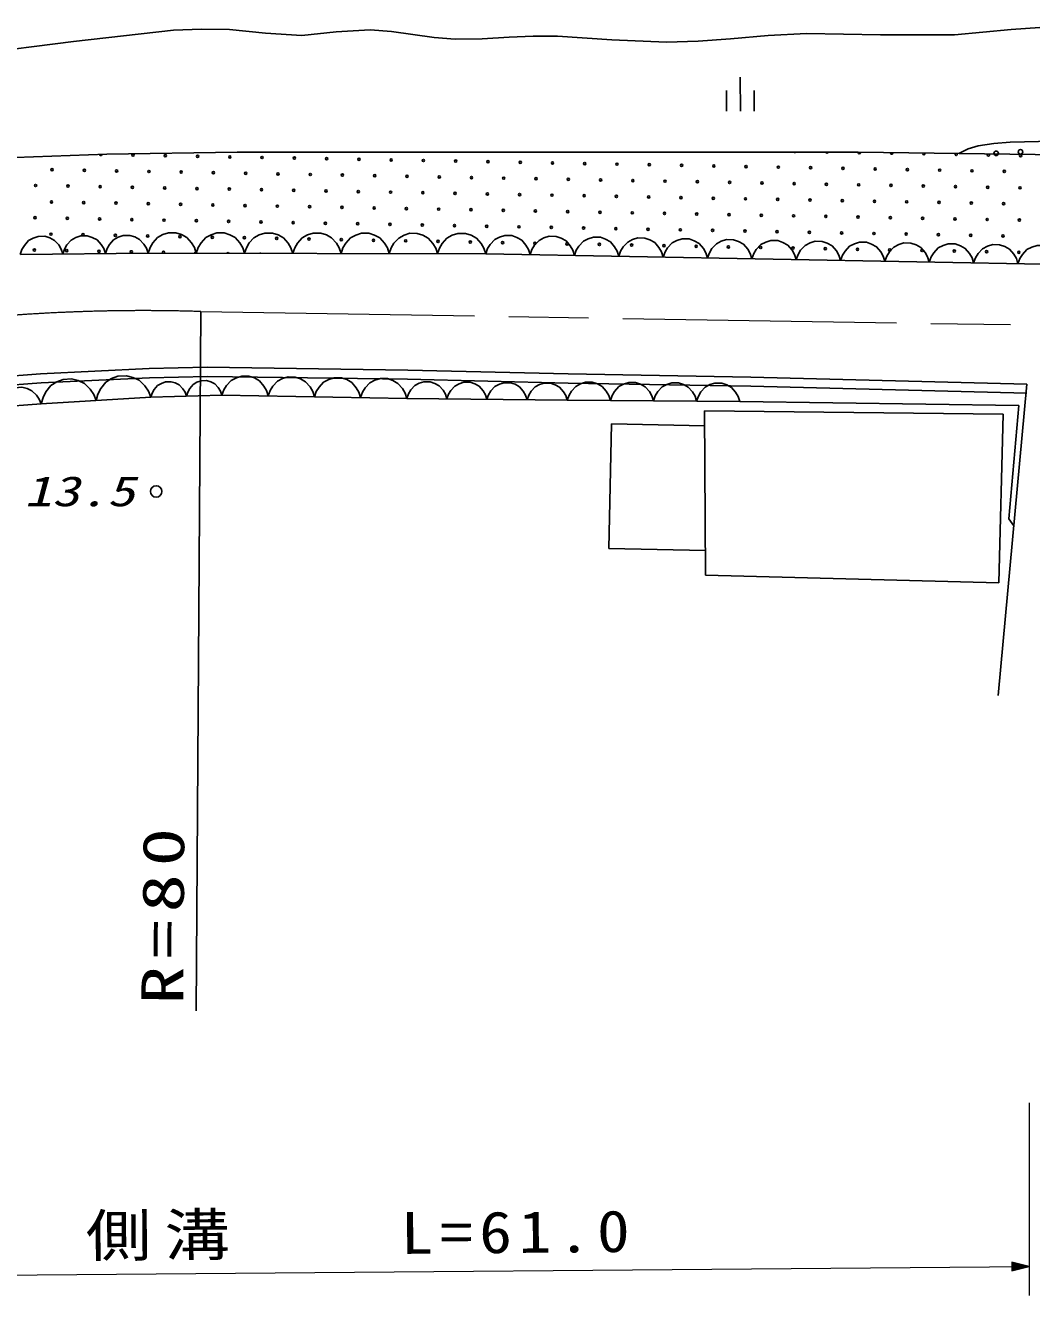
# Model space of a CAD drawing. Units: millimetres, scale not verified. Extents: x 40000 to 680000, y 20000 to 380000.
# Drawn here: x 197327 to 241422, y 249303 to 304992 of the extents above; entities that cross this region are included whole.
import ezdxf
from ezdxf.enums import TextEntityAlignment as Align

# ---------------------------------------------------------------- set-up
doc = ezdxf.new("R2010")
doc.units = ezdxf.units.MM
doc.header["$LTSCALE"] = 1000
doc.linetypes.add('CHAIN', pattern=[18.5, 12, -1.5, 3.5, -1.5])
for name, color, linetype, lineweight in [('M-BGD', 7, 'Continuous', 25), ('M-BGD-HTXT', 7, 'Continuous', 13), ('M-BMK', 2, 'CHAIN', 13)]:
    doc.layers.add(name, color=color, linetype=linetype, lineweight=lineweight)
doc.layers.add('M-BMK-SRVR', color=7, linetype='Continuous')
doc.styles.add('ＭＳ ゴシック', font='')
doc.styles.get('ＭＳ ゴシック').set_extended_font_data('MS Gothic')

# ---------------------------------------------------------------- blocks, each defined once
blk = doc.blocks.new('BUHIN24')
at = {"color": 7, "linetype": 'Continuous', "lineweight": 25}
blk.add_lwpolyline([(600, -765), (731, -569), (808, -361), (859, -80), (819, 161), (735, 385), (549, 622), (351, 757), (127, 853), (-158, 871), (-376, 842), (-600, 765)], dxfattribs=at)
blk = doc.blocks.new('BUHIN25')
at = {"color": 7, "linetype": 'Continuous', "lineweight": 25}
blk.add_lwpolyline([(666, -821), (805, -606), (885, -378), (936, -71), (888, 189), (793, 432), (586, 687), (368, 830), (123, 930), (-187, 944), (-424, 908), (-666, 821)], dxfattribs=at)
blk = doc.blocks.new('BUHIN26')
at = {"color": 7, "linetype": 'Continuous', "lineweight": 25}
blk.add_lwpolyline([(598, -717), (718, -525), (786, -323), (827, -52), (781, 178), (694, 391), (509, 613), (315, 737), (98, 823), (-177, 831), (-385, 797), (-598, 717)], dxfattribs=at)
blk = doc.blocks.new('BUHIN92')
at = {"color": 7, "linetype": 'Continuous', "lineweight": 25}
for p, q in [((-260, 562), (-958, -6)), ((581, 474), (-581, -474)), ((498, -368), (-199, -937))]:
    blk.add_line(p, q, dxfattribs=at)
blk = doc.blocks.new('BUHIN99')
at = {"color": 7, "linetype": 'Continuous', "lineweight": 25}
blk.add_lwpolyline([(645, -681), (754, -482), (809, -274), (833, 1), (773, 228), (672, 437), (472, 648), (269, 759), (46, 832), (-230, 823), (-437, 775), (-645, 681)], dxfattribs=at)
blk = doc.blocks.new('BUHIN100')
at = {"color": 7, "linetype": 'Continuous', "lineweight": 25}
blk.add_lwpolyline([(816, -886), (958, -632), (1033, -367), (1069, -14), (996, 279), (871, 548), (618, 823), (360, 970), (74, 1067), (-280, 1060), (-547, 1003), (-816, 886)], dxfattribs=at)
blk = doc.blocks.new('BUHIN101')
at = {"color": 7, "linetype": 'Continuous', "lineweight": 25}
blk.add_lwpolyline([(510, -588), (607, -426), (660, -256), (690, -29), (648, 161), (573, 337), (414, 520), (251, 619), (68, 687), (-161, 690), (-334, 658), (-510, 588)], dxfattribs=at)
blk = doc.blocks.new('BUHIN102')
at = {"color": 7, "linetype": 'Continuous', "lineweight": 25}
blk.add_lwpolyline([(625, -796), (762, -592), (842, -375), (895, -82), (853, 168), (766, 402), (572, 649), (365, 789), (132, 889), (-165, 907), (-392, 876), (-625, 796)], dxfattribs=at)
blk = doc.blocks.new('BUHIN103')
at = {"color": 7, "linetype": 'Continuous', "lineweight": 25}
blk.add_lwpolyline([(548, -688), (665, -510), (733, -321), (778, -66), (740, 151), (663, 353), (493, 567), (313, 687), (110, 773), (-149, 787), (-346, 759), (-548, 688)], dxfattribs=at)
blk = doc.blocks.new('BUHIN104')
at = {"color": 7, "linetype": 'Continuous', "lineweight": 25}
blk.add_lwpolyline([(592, -736), (717, -545), (790, -341), (836, -67), (794, 166), (710, 383), (527, 612), (332, 740), (114, 831), (-164, 845), (-376, 814), (-592, 736)], dxfattribs=at)
blk = doc.blocks.new('BUHIN189')
at = {"color": 3, "linetype": 'Continuous', "lineweight": 25}
blk.add_circle((0, 0), 249, dxfattribs=at)

msp = doc.modelspace()

# ---------------------------------------------------------------- linework, layer by layer
at = {"layer": 'M-BGD'}
for p, q in [((189488, 298934), (200890, 299345)), ((200890, 299345), (206614, 299440)), ((206614, 299440), (222855, 299440)), ((222855, 299440), (233815, 299440)), ((233815, 299440), (247066, 299250)), ((202703, 295013), (197105, 294949)), ((217501, 294981), (202703, 295013)), ((242767, 294507), (217501, 294981)), ((204807, 261793), (205010, 292447)), ((191663, 289245), (197988, 289721)), ((197988, 289721), (202750, 289945)), ((202750, 289945), (205299, 290002)), ((202759, 289546), (205301, 289601)), ((205299, 290002), (214089, 289881)), ((205301, 289601), (214079, 289481)), ((214089, 289881), (221120, 289713)), ((221120, 289713), (229125, 289573)), ((191722, 288849), (198013, 289322)), ((198013, 289322), (202759, 289546)), ((214079, 289481), (221113, 289313)), ((221113, 289313), (229115, 289173)), ((229115, 289173), (241210, 288865)), ((229125, 289573), (241221, 289265)), ((241221, 289265), (239960, 275612)), ((198022, 288396), (202831, 288687)), ((202831, 288687), (205941, 288784)), ((205941, 288784), (214038, 288639)), ((214038, 288639), (221073, 288558)), ((221073, 288558), (228634, 288509)), ((228634, 288509), (240858, 288334)), ((192407, 287977), (198022, 288396)), ((227131, 280894), (227092, 288097)), ((227092, 288097), (240182, 287953)), ((240182, 287953), (239984, 280550)), ((240858, 288334), (240426, 283365)), ((222892, 282062), (223008, 287518)), ((223008, 287518), (227096, 287431)), ((240426, 283365), (240647, 283056)), ((227125, 281972), (222892, 282062)), ((239984, 280550), (227131, 280894))]:
    msp.add_line(p, q, dxfattribs=at)
for points in [[(195056, 303735), (199438, 304290), (203824, 304785), (205041, 304825), (206269, 304806), (207853, 304648), (209442, 304551), (210939, 304704), (212437, 304796), (213370, 304722), (214313, 304588), (215237, 304460), (216163, 304394), (217340, 304406), (218527, 304478), (219584, 304526), (220642, 304515), (223030, 304355), (225420, 304255), (226816, 304302), (228221, 304409), (229884, 304550), (231551, 304630), (234796, 304573), (238042, 304577), (240534, 304815), (243035, 304992)], [(238230, 299377), (238645, 299574), (239079, 299713), (239772, 299820), (240487, 299869), (245469, 299983)]]:
    msp.add_lwpolyline(points, dxfattribs=at)
for centre, radius in [((202045, 299307), 49.8), ((203459, 299281), 49.8), ((204873, 299254), 49.8), ((206287, 299228), 49.8), ((207701, 299201), 49.8), ((209115, 299175), 49.8), ((210529, 299148), 49.8), ((211943, 299122), 49.8), ((213357, 299095), 49.8), ((214770, 299069), 49.8), ((216184, 299042), 49.8), ((217598, 299015), 49.8), ((239871, 299381), 99.5), ((240935, 299448), 99.5), ((240942, 299284), 49.8), ((198497, 298667), 49.8), ((199911, 298640), 49.8), ((201325, 298614), 49.8), ((202739, 298587), 49.8), ((204152, 298561), 49.8), ((205566, 298534), 49.8), ((206980, 298508), 49.8), ((208394, 298481), 49.8), ((209808, 298454), 49.8), ((219012, 298989), 49.8), ((220426, 298962), 49.8), ((221840, 298936), 49.8), ((223254, 298909), 49.8), ((224668, 298883), 49.8), ((226082, 298856), 49.8), ((227496, 298830), 49.8), ((228910, 298803), 49.8), ((230324, 298777), 49.8), ((231738, 298750), 49.8), ((233152, 298723), 49.8), ((234566, 298697), 49.8), ((235980, 298670), 49.8), ((237394, 298644), 49.8), ((238808, 298617), 49.8), ((240222, 298591), 49.8), ((197776, 297973), 49.8), ((199190, 297947), 49.8), ((200604, 297920), 49.8), ((202018, 297894), 49.8), ((211222, 298428), 49.8), ((212636, 298401), 49.8), ((214050, 298375), 49.8), ((215464, 298348), 49.8), ((216878, 298322), 49.8), ((218292, 298295), 49.8), ((219706, 298269), 49.8), ((221120, 298242), 49.8), ((222534, 298216), 49.8), ((223948, 298189), 49.8), ((225362, 298162), 49.8), ((226776, 298136), 49.8), ((228190, 298109), 49.8), ((229604, 298083), 49.8), ((231018, 298056), 49.8), ((232432, 298030), 49.8), ((233846, 298003), 49.8), ((235260, 297977), 49.8), ((236674, 297950), 49.8), ((238088, 297924), 49.8), ((239502, 297897), 49.8), ((203432, 297867), 49.8), ((204846, 297840), 49.8), ((206260, 297814), 49.8), ((207674, 297787), 49.8), ((209088, 297761), 49.8), ((210502, 297734), 49.8), ((211916, 297708), 49.8), ((213330, 297681), 49.8), ((214744, 297655), 49.8), ((216158, 297628), 49.8), ((217572, 297601), 49.8), ((218986, 297575), 49.8), ((220400, 297548), 49.8), ((221814, 297522), 49.8), ((223228, 297495), 49.8), ((224642, 297469), 49.8), ((226056, 297442), 49.8), ((227470, 297416), 49.8), ((228884, 297389), 49.8), ((230298, 297363), 49.8), ((231712, 297336), 49.8), ((240916, 297870), 49.8), ((198470, 297253), 49.8), ((199884, 297226), 49.8), ((201298, 297200), 49.8), ((202712, 297173), 49.8), ((204126, 297147), 49.8), ((205540, 297120), 49.8), ((206954, 297094), 49.8), ((208368, 297067), 49.8), ((209782, 297041), 49.8), ((211196, 297014), 49.8), ((212610, 296987), 49.8), ((214024, 296961), 49.8), ((215438, 296934), 49.8), ((216852, 296908), 49.8), ((218266, 296881), 49.8), ((219680, 296855), 49.8), ((221094, 296828), 49.8), ((222507, 296802), 49.8), ((223921, 296775), 49.8), ((233125, 297309), 49.8), ((234539, 297283), 49.8), ((235953, 297256), 49.8), ((237367, 297230), 49.8), ((238781, 297203), 49.8), ((240195, 297177), 49.8), ((197750, 296559), 49.8), ((199164, 296533), 49.8), ((200578, 296506), 49.8), ((201992, 296480), 49.8), ((203406, 296453), 49.8), ((204820, 296426), 49.8), ((206234, 296400), 49.8), ((207648, 296373), 49.8), ((209062, 296347), 49.8), ((210476, 296320), 49.8), ((211889, 296294), 49.8), ((213303, 296267), 49.8), ((214717, 296241), 49.8), ((225335, 296748), 49.8), ((226749, 296722), 49.8), ((228163, 296695), 49.8), ((229577, 296669), 49.8), ((230991, 296642), 49.8), ((232405, 296616), 49.8), ((233819, 296589), 49.8), ((235233, 296563), 49.8), ((236647, 296536), 49.8), ((238061, 296510), 49.8), ((239475, 296483), 49.8), ((240889, 296456), 49.8), ((198444, 295839), 49.8), ((199857, 295812), 49.8), ((201271, 295786), 49.8), ((202685, 295759), 49.8), ((204099, 295733), 49.8), ((205513, 295706), 49.8), ((206927, 295680), 49.8), ((216131, 296214), 49.8), ((217545, 296188), 49.8), ((218959, 296161), 49.8), ((220373, 296134), 49.8), ((221787, 296108), 49.8), ((223201, 296081), 49.8), ((224615, 296055), 49.8), ((226029, 296028), 49.8), ((227443, 296002), 49.8), ((228857, 295975), 49.8), ((230271, 295949), 49.8), ((231685, 295922), 49.8), ((233099, 295896), 49.8), ((234513, 295869), 49.8), ((235927, 295842), 49.8), ((237341, 295816), 49.8), ((238755, 295789), 49.8), ((240169, 295763), 49.8), ((197723, 295145), 49.8), ((199137, 295119), 49.8), ((208341, 295653), 49.8), ((209755, 295627), 49.8), ((211169, 295600), 49.8), ((212583, 295573), 49.8), ((213997, 295547), 49.8), ((215411, 295520), 49.8), ((216825, 295494), 49.8), ((218239, 295467), 49.8), ((219653, 295441), 49.8), ((221067, 295414), 49.8), ((222481, 295388), 49.8), ((223895, 295361), 49.8), ((225309, 295335), 49.8), ((226723, 295308), 49.8), ((228137, 295281), 49.8), ((229551, 295255), 49.8), ((230965, 295228), 49.8), ((232379, 295202), 49.8), ((233793, 295175), 49.8), ((235207, 295149), 49.8), ((236621, 295122), 49.8), ((200551, 295092), 49.8), ((201965, 295066), 49.8), ((238035, 295096), 49.8), ((239448, 295069), 49.8), ((240862, 295043), 49.8)]:
    msp.add_circle(centre, radius, dxfattribs=at)
for centre, start, end in [((200631, 299334), 179.8549, 4.2751), ((231044, 299470), 217.1932, 322.8068), ((232458, 299444), 184.065, 355.935), ((233872, 299417), 152.6839, 25.6754), ((235286, 299391), 144.2371, 34.1222), ((236700, 299364), 134.8024, 43.5568), ((238114, 299337), 123.4894, 54.8698), ((239528, 299311), 106.8864, 71.4728), ((203379, 295039), 325.8589, 213.8962), ((204793, 295012), 354.9113, 184.8439), ((206207, 294986), 22.6035, 157.1516), ((207621, 294959), 59.1064, 120.6488)]:
    msp.add_arc(centre, 49.8, start, end, dxfattribs=at)
at = {"layer": 'M-BGD-HTXT'}
for p, q in [((241311, 257747), (241311, 249303)), ((182484, 250077), (241311, 250583))]:
    msp.add_line(p, q, dxfattribs=at)
for points in [[(241311, 250583), (240559, 250764), (240563, 250389)], [(241157, 250581), (240609, 250445), (240607, 250708)], [(241082, 250581), (240637, 250474), (240635, 250680)], [(241005, 250580), (240665, 250502), (240663, 250652)], [(240930, 250579), (240693, 250531), (240692, 250624)]]:
    msp.add_lwpolyline(points, close=True, dxfattribs=at)
for points in [[(241234, 250582), (240581, 250417), (240578, 250736), (241232, 250582)], [(240720, 250578), (240853, 250579), (240720, 250559), (240720, 250596), (240853, 250579)]]:
    msp.add_lwpolyline(points, dxfattribs=at)
at = {"layer": 'M-BMK'}
msp.add_line((205010, 292447), (268567, 291418), dxfattribs=at)
msp.add_arc((202495, 212486), 80000, 88.19858, 106.87021, dxfattribs=at)

# ---------------------------------------------------------------- block references
at = {"layer": 'M-BGD', "rotation": 50.81889}
for name, p in [('BUHIN92', (228658, 301979)), ('BUHIN25', (203760, 295010)), ('BUHIN25', (205874, 295006)), ('BUHIN25', (207988, 295001)), ('BUHIN25', (210102, 294997)), ('BUHIN25', (212216, 294992)), ('BUHIN25', (214330, 294988)), ('BUHIN25', (216444, 294983)), ('BUHIN26', (198038, 294960)), ('BUHIN26', (199904, 294981)), ('BUHIN26', (201770, 295002)), ('BUHIN24', (218473, 294963)), ('BUHIN24', (220416, 294926)), ('BUHIN24', (222360, 294890)), ('BUHIN24', (224303, 294853)), ('BUHIN24', (226247, 294817)), ('BUHIN24', (228190, 294780)), ('BUHIN24', (230134, 294744)), ('BUHIN24', (232077, 294707)), ('BUHIN24', (234021, 294671)), ('BUHIN24', (235965, 294634)), ('BUHIN24', (237908, 294598)), ('BUHIN24', (239852, 294561)), ('BUHIN24', (241795, 294525)), ('BUHIN100', (199224, 288469)), ('BUHIN100', (201628, 288614)), ('BUHIN101', (203608, 288711)), ('BUHIN101', (205164, 288760)), ('BUHIN102', (206953, 288766)), ('BUHIN102', (208978, 288729)), ('BUHIN102', (211002, 288693)), ('BUHIN102', (213026, 288657)), ('BUHIN103', (214917, 288628)), ('BUHIN103', (216676, 288608)), ('BUHIN103', (218435, 288588)), ('BUHIN103', (220194, 288568)), ('BUHIN104', (222019, 288552)), ('BUHIN104', (223909, 288540)), ('BUHIN104', (225799, 288528)), ('BUHIN104', (227689, 288516)), ('BUHIN99', (197086, 288327))]:
    msp.add_blockref(name, p, dxfattribs=at)
at = {"layer": 'M-BMK-SRVR', "rotation": 50.81889}
msp.add_blockref('BUHIN189', (203058, 284559), dxfattribs=at)

# ---------------------------------------------------------------- texts
at = {"layer": 'M-BGD-HTXT', "style": 'ＭＳ ゴシック', "oblique": 15, "width": 1.35}
msp.add_text('13.5', height=1320, dxfattribs=at).set_placement((197280, 283514), align=Align.BOTTOM_LEFT)
at = {"layer": 'M-BGD-HTXT', "char_height": 1833, "attachment_point": 7, "style": 'ＭＳ ゴシック'}
for s, insert, rotation in [('\\T1.2;\\W1.35;R=80', (204269, 262056), 89.6), ('\\T1.2;\\W1.15;側溝\u3000\u3000L=61.0', (199981, 250807), 0.5)]:
    msp.add_mtext(s, dxfattribs=dict(at, insert=insert, rotation=rotation))

doc.saveas('drawing.dxf')
